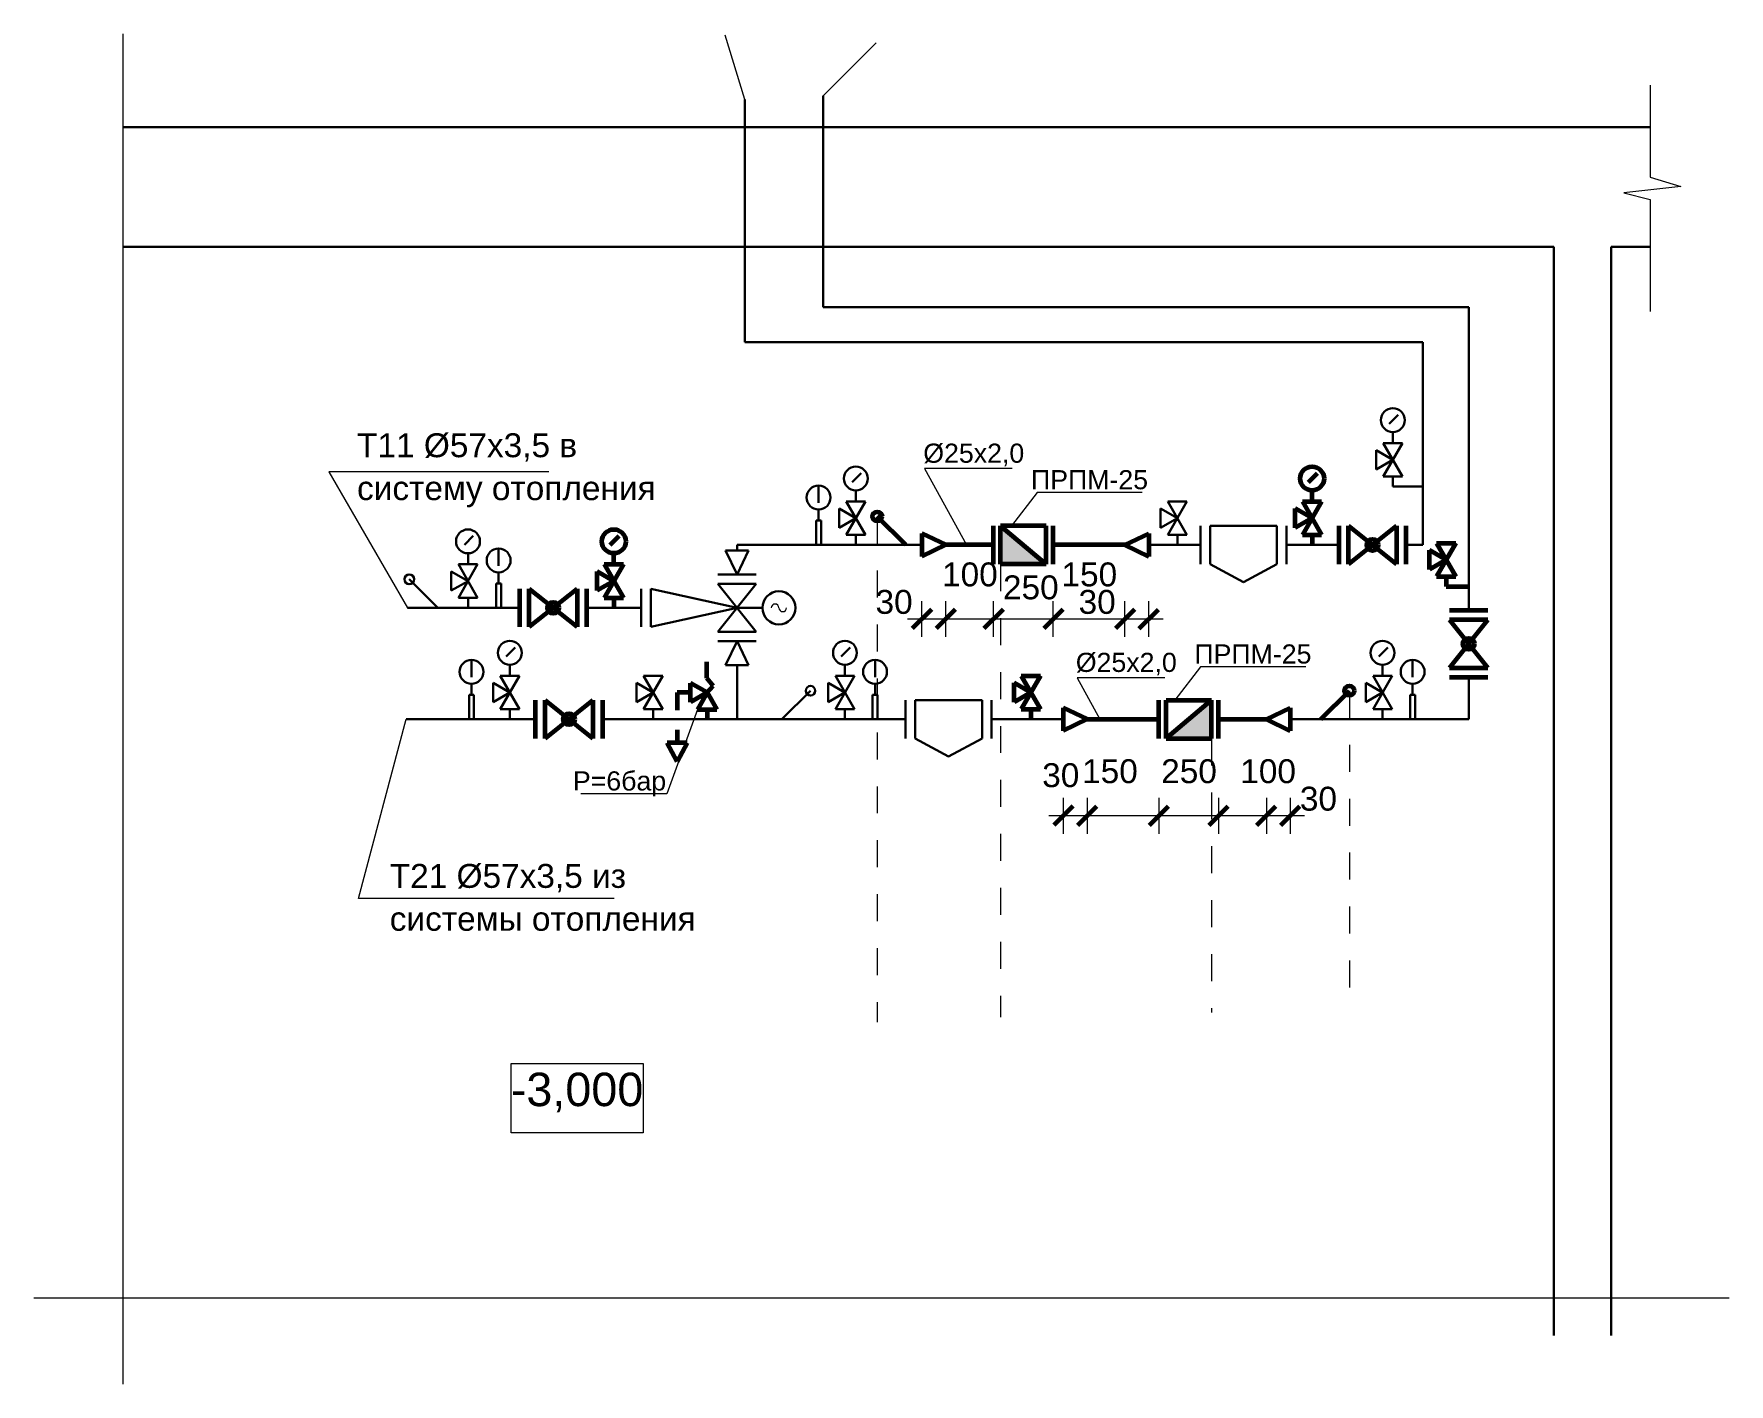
# Model space of a CAD drawing. Header units: millimetres. Extents: x 5807 to 30288, y -40917 to 2953.
# Drawn here: x 20844 to 24390, y -35048 to -32224 of the extents above; entities that cross this region are included whole.
import ezdxf

# ---------------------------------------------------------------- set-up
doc = ezdxf.new("R2010")
doc.units = ezdxf.units.MM
doc.header["$MEASUREMENT"] = 0
doc.linetypes.add('Штриховая', pattern=[112.888889, 56.444445, -56.444445])
for name, color, linetype, lineweight in [('0_Ном._пера__1', 7, 'Continuous', 15), ('0_Ном._пера__21', 7, 'Continuous', 30), ('0_Ном._пера__41', 7, 'Continuous', 60), ('2D - Общий_Ном._пера__1', 7, 'Continuous', 15), ('Аннотация - Текст_Ном._пера__1', 7, 'Continuous', 15), ('Размер - Общий_Ном._пера__1', 7, 'Continuous', 15), ('Размер - Общий_Ном._пера__21', 7, 'Continuous', 30), ('Размер - Общий_Ном._пера__41', 7, 'Continuous', 60)]:
    doc.layers.add(name, color=color, linetype=linetype, lineweight=lineweight)
doc.layers.add('Размер - Общий', color=7, linetype='Continuous')
doc.styles.add('РЎР“Р•РќР•Р\xa0РР\xa0_РЎРўРР›Р¬_1', font='Helvetica.ttc')
doc.linetypes.add('С изломами', pattern='A,0,[2,test_11.Shx,S=3.135805,R=0,X=0,Y=0],-395.111443,0', length=395.111443)
doc.dimstyles.new('СГЕНЕРИР_СТИЛЬ__4', dxfattribs={"dimtxt": 50, "dimasz": 38, "dimexe": 0.18, "dimexo": 1500, "dimgap": 0, "dimtad": 1, "dimtih": 1, "dimtoh": 1, "dimdec": 0, "dimzin": 0, "dimdsep": 46, "dimtxsty": 'РЎР“Р•РќР•Р\xa0РР\xa0_РЎРўРР›Р¬_1', "dimblk": 'ARROWHEAD_6', "dimblk1": 'ARROWHEAD_6', "dimblk2": 'ARROWHEAD_6', "dimcen": 0.09, "dimclrd": 7, "dimclre": 7, "dimclrt": 7, "dimazin": 0, "dimtfac": 1, "dimtdec": 4, "dimtmove": 0, "dimatfit": 3, "dimfxl": 0, "dimtolj": 1, "dimtzin": 0, "dimarcsym": 0})
doc.dimstyles.new('СГЕНЕРИР_СТИЛЬ__5', dxfattribs={"dimtxt": 50, "dimasz": 38, "dimexe": 0.18, "dimexo": 1500, "dimgap": 0, "dimtad": 1, "dimtih": 1, "dimtoh": 1, "dimdec": 0, "dimzin": 0, "dimdsep": 46, "dimtxsty": 'РЎР“Р•РќР•Р\xa0РР\xa0_РЎРўРР›Р¬_1', "dimblk": 'ARROWHEAD_6', "dimblk1": 'ARROWHEAD_6', "dimblk2": 'ARROWHEAD_6', "dimcen": 0.09, "dimclrd": 7, "dimclre": 7, "dimclrt": 7, "dimazin": 0, "dimtfac": 1, "dimtdec": 4, "dimtmove": 2, "dimatfit": 3, "dimfxl": 0, "dimtolj": 1, "dimtzin": 0, "dimarcsym": 0})
doc.dimstyles.new('СГЕНЕРИР_СТИЛЬ__6', dxfattribs={"dimtxt": 50, "dimasz": 38, "dimexe": 0.18, "dimexo": 1500, "dimgap": 0, "dimtad": 1, "dimdec": 0, "dimzin": 0, "dimdsep": 46, "dimtxsty": 'РЎР“Р•РќР•Р\xa0РР\xa0_РЎРўРР›Р¬_1', "dimblk": 'ARROWHEAD_6', "dimblk1": 'ARROWHEAD_6', "dimblk2": 'ARROWHEAD_6', "dimcen": 0.09, "dimclrd": 7, "dimclre": 7, "dimclrt": 7, "dimazin": 0, "dimtfac": 1, "dimtdec": 4, "dimtmove": 2, "dimatfit": 3, "dimfxl": 0, "dimtolj": 1, "dimtzin": 0, "dimarcsym": 0})

# ---------------------------------------------------------------- blocks, each defined once
blk = doc.blocks.new('*D20')
at = {"layer": 'Размер - Общий_Ном._пера__1', "color": 7, "linetype": 'Continuous', "lineweight": 15}
for p, q in [((23422.3, -33822), (23422.3, -33897)), ((23472.3, -33822), (23472.3, -33897)), ((23472.3, -33859.5), (23422.3, -33859.5)), ((23502.3, -33859.5), (23472.3, -33859.5))]:
    blk.add_line(p, q, dxfattribs=at)
at = {"layer": 'Размер - Общий_Ном._пера__41', "color": 7, "linetype": 'Continuous', "lineweight": 60}
for p, q in [((23402.3, -33879.5), (23442.3, -33839.5)), ((23452.3, -33879.5), (23492.3, -33839.5))]:
    blk.add_line(p, q, dxfattribs=at)
at = {"layer": 'Размер - Общий_Ном._пера__21', "color": 7, "lineweight": 30, "insert": (23492.3, -33849.5), "char_height": 50, "attachment_point": 7, "style": 'РЎР“Р•РќР•Р\xa0РР\xa0_РЎРўРР›Р¬_1'}
blk.add_mtext('\\A1;{\\pql;\\fHelvetica|b0|i0|c0|p0;\\W1.000000;30}', dxfattribs=at)
blk = doc.blocks.new('ARROWHEAD_6')
at = {"color": 0, "linetype": 'Continuous', "lineweight": 0}
for p, q in [((0, 0), (-1, 0)), ((-0.5, -0.5), (0.5, 0.5))]:
    blk.add_line(p, q, dxfattribs=at)
blk = doc.blocks.new('*D21')
at = {"layer": 'Размер - Общий_Ном._пера__1', "color": 7, "linetype": 'Continuous', "lineweight": 15}
for p, q in [((23322.3, -33822), (23322.3, -33897)), ((23422.3, -33822), (23422.3, -33897)), ((23422.3, -33859.5), (23322.3, -33859.5))]:
    blk.add_line(p, q, dxfattribs=at)
at = {"layer": 'Размер - Общий_Ном._пера__41', "color": 7, "linetype": 'Continuous', "lineweight": 60}
for p, q in [((23302.3, -33879.5), (23342.3, -33839.5)), ((23402.3, -33879.5), (23442.3, -33839.5))]:
    blk.add_line(p, q, dxfattribs=at)
at = {"layer": 'Размер - Общий_Ном._пера__21', "color": 7, "lineweight": 30, "insert": (23367.6, -33792), "char_height": 50, "attachment_point": 7, "style": 'РЎР“Р•РќР•Р\xa0РР\xa0_РЎРўРР›Р¬_1'}
blk.add_mtext('\\A1;{\\pql;\\fHelvetica|b0|i0|c0|p0;\\W1.000000;100}', dxfattribs=at)
blk = doc.blocks.new('*D22')
at = {"layer": 'Размер - Общий_Ном._пера__1', "color": 7, "linetype": 'Continuous', "lineweight": 15}
for p, q in [((23197.5, -33822), (23197.5, -33897)), ((23322.3, -33822), (23322.3, -33897)), ((23322.3, -33859.5), (23197.5, -33859.5))]:
    blk.add_line(p, q, dxfattribs=at)
at = {"layer": 'Размер - Общий_Ном._пера__41', "color": 7, "linetype": 'Continuous', "lineweight": 60}
for p, q in [((23177.5, -33879.5), (23217.5, -33839.5)), ((23302.3, -33879.5), (23342.3, -33839.5))]:
    blk.add_line(p, q, dxfattribs=at)
at = {"layer": 'Размер - Общий_Ном._пера__21', "color": 7, "lineweight": 30, "insert": (23202.2, -33792), "char_height": 50, "attachment_point": 7, "style": 'РЎР“Р•РќР•Р\xa0РР\xa0_РЎРўРР›Р¬_1'}
blk.add_mtext('\\A1;{\\pql;\\fHelvetica|b0|i0|c0|p0;\\W1.000000;250}', dxfattribs=at)
blk = doc.blocks.new('*D23')
at = {"layer": 'Размер - Общий_Ном._пера__1', "color": 7, "linetype": 'Continuous', "lineweight": 15}
for p, q in [((23047.5, -33822), (23047.5, -33897)), ((23197.5, -33822), (23197.5, -33897)), ((23197.5, -33859.5), (23047.5, -33859.5))]:
    blk.add_line(p, q, dxfattribs=at)
at = {"layer": 'Размер - Общий_Ном._пера__41', "color": 7, "linetype": 'Continuous', "lineweight": 60}
for p, q in [((23027.5, -33879.5), (23067.5, -33839.5)), ((23177.5, -33879.5), (23217.5, -33839.5))]:
    blk.add_line(p, q, dxfattribs=at)
blk = doc.blocks.new('*D24')
at = {"layer": 'Размер - Общий_Ном._пера__1', "color": 7, "linetype": 'Continuous', "lineweight": 15}
for p, q in [((22997.5, -33822), (22997.5, -33897)), ((23047.5, -33822), (23047.5, -33897)), ((22997.5, -33859.5), (22967.5, -33859.5)), ((23047.5, -33859.5), (22997.5, -33859.5))]:
    blk.add_line(p, q, dxfattribs=at)
at = {"layer": 'Размер - Общий_Ном._пера__41', "color": 7, "linetype": 'Continuous', "lineweight": 60}
for p, q in [((23017.5, -33839.5), (22977.5, -33879.5)), ((23027.5, -33879.5), (23067.5, -33839.5))]:
    blk.add_line(p, q, dxfattribs=at)
at = {"layer": 'Размер - Общий_Ном._пера__21', "color": 7, "lineweight": 30, "char_height": 50, "attachment_point": 7, "style": 'РЎР“Р•РќР•Р\xa0РР\xa0_РЎРўРР›Р¬_1'}
for s, insert in [('\\A1;{\\pql;\\fHelvetica|b0|i0|c0|p0;\\W1.000000;30}', (22953.3, -33800.3)), ('\\A1;{\\pql;\\fHelvetica|b0|i0|c0|p0;\\W1.000000;150}', (23036.8, -33792))]:
    blk.add_mtext(s, dxfattribs=dict(at, insert=insert))
blk = doc.blocks.new('*D25')
at = {"layer": 'Размер - Общий_Ном._пера__1', "color": 7, "linetype": 'Continuous', "lineweight": 15}
for p, q in [((22701.5, -33485.4), (22701.5, -33410.4)), ((22751.5, -33485.4), (22751.5, -33410.4)), ((22671.5, -33447.9), (22701.5, -33447.9)), ((22701.5, -33447.9), (22751.5, -33447.9))]:
    blk.add_line(p, q, dxfattribs=at)
at = {"layer": 'Размер - Общий_Ном._пера__41', "color": 7, "linetype": 'Continuous', "lineweight": 60}
for p, q in [((22721.5, -33427.9), (22681.5, -33467.9)), ((22771.5, -33427.9), (22731.5, -33467.9))]:
    blk.add_line(p, q, dxfattribs=at)
at = {"layer": 'Размер - Общий_Ном._пера__21', "color": 7, "lineweight": 30, "char_height": 50, "attachment_point": 7, "style": 'РЎР“Р•РќР•Р\xa0РР\xa0_РЎРўРР›Р¬_1'}
for s, insert in [('\\A1;{\\pql;\\fHelvetica|b0|i0|c0|p0;\\W1.000000;100}', (22743.8, -33380.4)), ('\\A1;{\\pql;\\fHelvetica|b0|i0|c0|p0;\\W1.000000;30}', (22604.6, -33437.9))]:
    blk.add_mtext(s, dxfattribs=dict(at, insert=insert))
blk = doc.blocks.new('*D26')
at = {"layer": 'Размер - Общий_Ном._пера__1', "color": 7, "linetype": 'Continuous', "lineweight": 15}
for p, q in [((22751.5, -33485.4), (22751.5, -33410.4)), ((22851.5, -33485.4), (22851.5, -33410.4)), ((22751.5, -33447.9), (22851.5, -33447.9))]:
    blk.add_line(p, q, dxfattribs=at)
at = {"layer": 'Размер - Общий_Ном._пера__41', "color": 7, "linetype": 'Continuous', "lineweight": 60}
for p, q in [((22771.5, -33427.9), (22731.5, -33467.9)), ((22871.5, -33427.9), (22831.5, -33467.9))]:
    blk.add_line(p, q, dxfattribs=at)
blk = doc.blocks.new('*D27')
at = {"layer": 'Размер - Общий_Ном._пера__1', "color": 7, "linetype": 'Continuous', "lineweight": 15}
for p, q in [((22851.5, -33485.4), (22851.5, -33410.4)), ((22976.4, -33485.4), (22976.4, -33410.4)), ((22851.5, -33447.9), (22976.4, -33447.9))]:
    blk.add_line(p, q, dxfattribs=at)
at = {"layer": 'Размер - Общий_Ном._пера__41', "color": 7, "linetype": 'Continuous', "lineweight": 60}
for p, q in [((22871.5, -33427.9), (22831.5, -33467.9)), ((22996.4, -33427.9), (22956.4, -33467.9))]:
    blk.add_line(p, q, dxfattribs=at)
at = {"layer": 'Размер - Общий_Ном._пера__21', "color": 7, "lineweight": 30, "insert": (22871.2, -33407.5), "char_height": 50, "attachment_point": 7, "style": 'РЎР“Р•РќР•Р\xa0РР\xa0_РЎРўРР›Р¬_1'}
blk.add_mtext('\\A1;{\\pql;\\fHelvetica|b0|i0|c0|p0;\\W1.000000;250}', dxfattribs=at)
blk = doc.blocks.new('*D28')
at = {"layer": 'Размер - Общий_Ном._пера__1', "color": 7, "linetype": 'Continuous', "lineweight": 15}
for p, q in [((22976.4, -33485.4), (22976.4, -33410.4)), ((23126.4, -33485.4), (23126.4, -33410.4)), ((22976.4, -33447.9), (23126.4, -33447.9))]:
    blk.add_line(p, q, dxfattribs=at)
at = {"layer": 'Размер - Общий_Ном._пера__41', "color": 7, "linetype": 'Continuous', "lineweight": 60}
for p, q in [((22996.4, -33427.9), (22956.4, -33467.9)), ((23146.4, -33427.9), (23106.4, -33467.9))]:
    blk.add_line(p, q, dxfattribs=at)
at = {"layer": 'Размер - Общий_Ном._пера__21', "color": 7, "lineweight": 30, "char_height": 50, "attachment_point": 7, "style": 'РЎР“Р•РќР•Р\xa0РР\xa0_РЎРўРР›Р¬_1'}
for s, insert in [('\\A1;{\\pql;\\fHelvetica|b0|i0|c0|p0;\\W1.000000;150}', (22993.6, -33380.4)), ('\\A1;{\\pql;\\fHelvetica|b0|i0|c0|p0;\\W1.000000;30}', (23029.4, -33437.9))]:
    blk.add_mtext(s, dxfattribs=dict(at, insert=insert))
blk = doc.blocks.new('*D29')
at = {"layer": 'Размер - Общий_Ном._пера__1', "color": 7, "linetype": 'Continuous', "lineweight": 15}
for p, q in [((23126.4, -33485.4), (23126.4, -33410.4)), ((23176.4, -33485.4), (23176.4, -33410.4)), ((23126.4, -33447.9), (23176.4, -33447.9)), ((23176.4, -33447.9), (23206.4, -33447.9))]:
    blk.add_line(p, q, dxfattribs=at)
at = {"layer": 'Размер - Общий_Ном._пера__41', "color": 7, "linetype": 'Continuous', "lineweight": 60}
for p, q in [((23146.4, -33427.9), (23106.4, -33467.9)), ((23156.4, -33467.9), (23196.4, -33427.9))]:
    blk.add_line(p, q, dxfattribs=at)

msp = doc.modelspace()

# ---------------------------------------------------------------- hatches: boundary and pattern name
at = {"layer": '2D - Общий_Ном._пера__1', "linetype": 'Continuous', "lineweight": 15}
for points in [[(22961.5, -33333.1), (22866.4, -33253.1), (22866.4, -33333.1)], [(23212.3, -33697.6), (23307.5, -33617.6), (23307.5, -33697.6)]]:
    msp.add_hatch(color=7, dxfattribs=at).paths.add_polyline_path(points)

# ---------------------------------------------------------------- linework, layer by layer
at = {"layer": '0_Ном._пера__1', "color": 7, "linetype": 'С изломами', "lineweight": 15}
for p, q in [((21030.4, -32224.3), (21030.4, -35048.1)), ((20844.1, -34867.4), (24390.2, -34867.4))]:
    msp.add_line(p, q, dxfattribs=at)
at = {"layer": '0_Ном._пера__1', "color": 7, "linetype": 'Continuous', "lineweight": 15}
for p, q in [((22331.1, -32361.5), (22289.8, -32226.9)), ((22495.3, -32353.8), (22606, -32243.1)), ((24225.4, -32331.5), (24225.4, -32524)), ((24289.4, -32543.1), (24169.7, -32556.6)), ((24225.4, -32524), (24289.4, -32543.1)), ((24169.7, -32556.6), (24225.4, -32570.5)), ((24225.4, -32570.5), (24225.4, -32804.8)), ((21921.6, -33140.4), (21461.1, -33140.4)), ((21461.1, -33140.4), (21625.8, -33424.6)), ((22890.7, -33133.2), (22707.4, -33133.2)), ((22707.4, -33133.2), (22795.2, -33293.1)), ((22942.6, -33183.5), (22889, -33253.1)), ((23162.7, -33183.5), (22942.6, -33183.5)), ((23209.8, -33570.7), (23026.5, -33570.7)), ((23026.5, -33570.7), (23074.2, -33657.6)), ((23284.4, -33548), (23230.8, -33617.6)), ((23504.5, -33548), (23284.4, -33548)), ((22232.4, -33637), (22168.3, -33813.7)), ((21523, -34032.7), (21622.9, -33657.6)), ((22168.3, -33813.7), (21988.2, -33813.7)), ((22058.2, -34032.7), (21523, -34032.7))]:
    msp.add_line(p, q, dxfattribs=at)
at = {"layer": '0_Ном._пера__1', "color": 7, "linetype": 'Штриховая', "lineweight": 15}
for p, q in [((22608.2, -33233.5), (22608.2, -34290.9)), ((22866.4, -33333.1), (22866.4, -34280.9)), ((23595.8, -33598), (23595.8, -34260.9)), ((23307.5, -33697.6), (23307.5, -34270.9))]:
    msp.add_line(p, q, dxfattribs=at)
at = {"layer": '0_Ном._пера__1', "color": 7, "linetype": 'Continuous', "lineweight": 15}
for centre, start, end in [((22394.6, -33424.6), 0, 180), ((22410.6, -33424.6), 180, 0)]:
    msp.add_arc(centre, 7.98, start, end, dxfattribs=at)
at = {"layer": '0_Ном._пера__21', "color": 7, "linetype": 'Continuous', "lineweight": 30}
for p, q in [((22331.1, -32361.5), (22331.1, -32869.2)), ((22495.3, -32353.8), (22495.3, -32795.8)), ((21030.4, -32419.5), (24225.4, -32419.5)), ((21030.4, -32669.5), (24023.3, -32669.5)), ((24023.3, -32669.5), (24023.3, -34946.3)), ((24143.3, -32669.5), (24143.3, -34946.3)), ((24143.3, -32669.5), (24225.4, -32669.5)), ((22495.3, -32795.8), (23845.4, -32795.8)), ((23845.4, -33430), (23845.4, -32795.8)), ((22331.1, -32869.2), (23749.6, -32869.2)), ((23749.6, -33293.1), (23749.6, -32869.2)), ((23679, -33039.5), (23697.7, -33020.8)), ((23666.7, -33080), (23706.7, -33150)), ((23706.7, -33080), (23666.7, -33150)), ((23666.7, -33080), (23706.7, -33080)), ((23686.7, -33080), (23686.7, -33057)), ((23686.7, -33115), (23651.7, -33095)), ((23651.7, -33135), (23651.7, -33095)), ((23686.7, -33115), (23651.7, -33135)), ((22555.8, -33161.6), (22574.5, -33142.9)), ((23666.7, -33150), (23706.7, -33150)), ((23686.7, -33150), (23686.7, -33171.1)), ((22485.6, -33169), (22485.6, -33205.3)), ((22563.5, -33202.1), (22563.5, -33179.1)), ((23686.7, -33171.1), (23749.6, -33171.1)), ((22485.6, -33242), (22485.6, -33219)), ((22563.5, -33237.1), (22528.5, -33217.1)), ((22528.5, -33257.1), (22528.5, -33217.1)), ((22543.5, -33202.1), (22583.5, -33272.1)), ((22583.5, -33202.1), (22543.5, -33272.1)), ((22543.5, -33202.1), (22583.5, -33202.1)), ((23236, -33237.1), (23201, -33217.1)), ((23201, -33257.1), (23201, -33217.1)), ((23216, -33202.1), (23256, -33272.1)), ((23256, -33202.1), (23216, -33272.1)), ((23216, -33202.1), (23256, -33202.1)), ((22480.6, -33242), (22480.6, -33293.1)), ((22490.6, -33242), (22480.6, -33242)), ((22490.6, -33293.1), (22490.6, -33242)), ((22563.5, -33237.1), (22528.5, -33257.1)), ((23236, -33237.1), (23201, -33257.1)), ((23284.5, -33333.1), (23284.5, -33253.1)), ((23444.4, -33253.1), (23304.5, -33253.1)), ((23304.5, -33333.1), (23304.5, -33253.1)), ((23444.4, -33253.1), (23444.4, -33333.1)), ((23464.4, -33253.1), (23464.4, -33333.1)), ((21744.6, -33293), (21763.3, -33274.3)), ((22701.5, -33293.1), (22314.9, -33293.1)), ((22314.9, -33304.6), (22314.9, -33293.1)), ((22543.5, -33272.1), (22583.5, -33272.1)), ((22563.5, -33272.1), (22563.5, -33293.1)), ((23284.5, -33293.1), (23176.4, -33293.1)), ((23216, -33272.1), (23256, -33272.1)), ((23236, -33272.1), (23236, -33293.1)), ((23574.2, -33293.1), (23464.4, -33293.1)), ((23749.6, -33293.1), (23714.2, -33293.1)), ((21752.2, -33333.6), (21752.2, -33310.6)), ((21816.3, -33300.4), (21816.3, -33336.8)), ((22290.8, -33304.6), (22338.9, -33304.6)), ((22314.9, -33354.6), (22290.8, -33304.6)), ((22314.9, -33354.6), (22338.9, -33304.6)), ((21689, -33424.6), (21629.4, -33365)), ((21752.2, -33368.6), (21717.2, -33348.6)), ((21717.2, -33388.6), (21717.2, -33348.6)), ((21732.2, -33333.6), (21772.2, -33403.6)), ((21772.2, -33333.6), (21732.2, -33403.6)), ((21732.2, -33333.6), (21772.2, -33333.6)), ((21816.3, -33373.4), (21816.3, -33350.4)), ((22354.9, -33354.6), (22274.9, -33354.6)), ((23374.5, -33370.9), (23304.5, -33333.1)), ((23444.4, -33333.1), (23374.5, -33370.9)), ((21752.2, -33368.6), (21717.2, -33388.6)), ((21732.2, -33403.6), (21772.2, -33403.6)), ((21752.2, -33403.6), (21752.2, -33424.6)), ((21811.3, -33373.4), (21811.3, -33424.6)), ((21821.3, -33373.4), (21811.3, -33373.4)), ((21821.3, -33424.6), (21821.3, -33373.4)), ((22114.3, -33464.6), (22114.3, -33384.6)), ((22134.3, -33464.6), (22134.3, -33384.6)), ((22134.3, -33384.6), (22314.9, -33424.6)), ((22354.9, -33374.6), (22274.9, -33374.6)), ((22274.9, -33474.6), (22354.9, -33374.6)), ((22274.9, -33374.6), (22354.9, -33474.6)), ((21860.3, -33424.6), (21625.8, -33424.6)), ((22114.3, -33424.6), (22000.3, -33424.6)), ((22314.9, -33424.6), (22134.3, -33464.6)), ((22314.9, -33424.6), (22368, -33424.6)), ((22274.9, -33474.6), (22354.9, -33474.6)), ((21832, -33526.1), (21850.7, -33507.4)), ((22274.9, -33494.6), (22354.9, -33494.6)), ((22314.9, -33494.6), (22290.8, -33544.6)), ((22314.9, -33494.6), (22338.9, -33544.6)), ((22533.1, -33526.1), (22551.8, -33507.4)), ((23657.6, -33526.1), (23676.3, -33507.4)), ((21759.6, -33533.4), (21759.6, -33569.8)), ((21839.6, -33566.6), (21839.6, -33543.6)), ((22290.8, -33544.6), (22338.9, -33544.6)), ((22314.9, -33544.6), (22314.9, -33657.6)), ((22540.7, -33566.6), (22540.7, -33543.6)), ((22603.6, -33533.4), (22603.6, -33569.8)), ((23665.3, -33566.6), (23665.3, -33543.6)), ((23728.2, -33533.4), (23728.2, -33569.8)), ((21819.6, -33566.6), (21859.6, -33636.6)), ((21859.6, -33566.6), (21819.6, -33636.6)), ((21819.6, -33566.6), (21859.6, -33566.6)), ((22119.5, -33566.6), (22159.5, -33636.6)), ((22159.5, -33566.6), (22119.5, -33636.6)), ((22119.5, -33566.6), (22159.5, -33566.6)), ((22520.7, -33566.6), (22560.7, -33636.6)), ((22560.7, -33566.6), (22520.7, -33636.6)), ((22520.7, -33566.6), (22560.7, -33566.6)), ((23645.3, -33566.6), (23685.3, -33636.6)), ((23685.3, -33566.6), (23645.3, -33636.6)), ((23645.3, -33566.6), (23685.3, -33566.6)), ((23845.4, -33657.6), (23845.4, -33569.9)), ((21754.6, -33606.4), (21754.6, -33657.6)), ((21764.6, -33606.4), (21754.6, -33606.4)), ((21759.6, -33606.4), (21759.6, -33583.4)), ((21764.6, -33657.6), (21764.6, -33606.4)), ((21839.6, -33601.6), (21804.6, -33581.6)), ((21804.6, -33621.6), (21804.6, -33581.6)), ((21839.6, -33601.6), (21804.6, -33621.6)), ((22139.5, -33601.6), (22104.5, -33581.6)), ((22104.5, -33621.6), (22104.5, -33581.6)), ((22139.5, -33601.6), (22104.5, -33621.6)), ((22409, -33657.6), (22468.7, -33598)), ((22540.7, -33601.6), (22505.7, -33581.6)), ((22505.7, -33621.6), (22505.7, -33581.6)), ((22540.7, -33601.6), (22505.7, -33621.6)), ((22598.6, -33606.4), (22598.6, -33657.6)), ((22608.6, -33606.4), (22598.6, -33606.4)), ((22603.6, -33606.4), (22603.6, -33583.4)), ((22608.6, -33657.6), (22608.6, -33606.4)), ((23665.3, -33601.6), (23630.3, -33581.6)), ((23630.3, -33621.6), (23630.3, -33581.6)), ((23665.3, -33601.6), (23630.3, -33621.6)), ((23723.2, -33606.4), (23723.2, -33657.6)), ((23733.2, -33606.4), (23723.2, -33606.4)), ((23728.2, -33606.4), (23728.2, -33583.4)), ((23733.2, -33657.6), (23733.2, -33606.4)), ((21819.6, -33636.6), (21859.6, -33636.6)), ((21839.6, -33636.6), (21839.6, -33657.6)), ((22119.5, -33636.6), (22159.5, -33636.6)), ((22139.5, -33636.6), (22139.5, -33657.6)), ((22520.7, -33636.6), (22560.7, -33636.6)), ((22540.7, -33636.6), (22540.7, -33657.6)), ((22667.5, -33697.6), (22667.5, -33617.6)), ((22827.5, -33617.6), (22687.5, -33617.6)), ((22687.5, -33697.6), (22687.5, -33617.6)), ((22827.5, -33617.6), (22827.5, -33697.6)), ((22847.5, -33617.6), (22847.5, -33697.6)), ((23645.3, -33636.6), (23685.3, -33636.6)), ((23665.3, -33636.6), (23665.3, -33657.6)), ((21893.5, -33657.6), (21622.9, -33657.6)), ((22667.5, -33657.6), (22033.5, -33657.6)), ((22997.5, -33657.6), (22847.5, -33657.6)), ((23845.4, -33657.6), (23472.3, -33657.6)), ((22757.5, -33735.3), (22687.5, -33697.6)), ((22827.5, -33697.6), (22757.5, -33735.3))]:
    msp.add_line(p, q, dxfattribs=at)
for centre, radius in [((23686.7, -33032), 25), ((22563.5, -33154.1), 25), ((22485.6, -33194), 25), ((21752.2, -33285.6), 25), ((21816.3, -33325.4), 25), ((21629.4, -33365), 10), ((22402.6, -33424.6), 34.6), ((21839.6, -33518.6), 25), ((22540.7, -33518.6), 25), ((23665.3, -33518.6), 25), ((21759.6, -33558.4), 25), ((22603.6, -33558.4), 25), ((23728.2, -33558.4), 25), ((22468.7, -33598), 10)]:
    msp.add_circle(centre, radius, dxfattribs=at)
at = {"layer": '0_Ном._пера__41', "color": 7, "linetype": 'Continuous', "lineweight": 60}
for p, q in [((23510.2, -33161.6), (23528.9, -33142.9)), ((23517.8, -33202.1), (23517.8, -33179.1)), ((23517.8, -33237.1), (23482.8, -33217.1)), ((23482.8, -33257.1), (23482.8, -33217.1)), ((23497.8, -33202.1), (23537.8, -33272.1)), ((23537.8, -33202.1), (23497.8, -33272.1)), ((23497.8, -33202.1), (23537.8, -33202.1)), ((22667.8, -33293.1), (22608.2, -33233.5)), ((22851.5, -33333.1), (22851.5, -33253.1)), ((22961.5, -33333.1), (22866.4, -33253.1)), ((22866.4, -33333.1), (22866.4, -33253.1)), ((22866.4, -33333.1), (22866.4, -33253.1)), ((22961.5, -33253.1), (22866.4, -33253.1)), ((22961.5, -33333.1), (22961.5, -33253.1)), ((22976.4, -33333.1), (22976.4, -33253.1)), ((23517.8, -33237.1), (23482.8, -33257.1)), ((23574.2, -33333.1), (23574.2, -33253.1)), ((23594.2, -33333.1), (23594.2, -33253.1)), ((23594.2, -33333.1), (23694.2, -33253.1)), ((23694.2, -33333.1), (23594.2, -33253.1)), ((23694.2, -33253.1), (23694.2, -33333.1)), ((23714.2, -33253.1), (23714.2, -33333.1)), ((22049.6, -33293), (22068.3, -33274.3)), ((22701.5, -33269.1), (22701.5, -33317.2)), ((22751.5, -33293.1), (22701.5, -33269.1)), ((22751.5, -33293.1), (22701.5, -33317.2)), ((22851.5, -33293.1), (22751.5, -33293.1)), ((23126.4, -33293.1), (22976.4, -33293.1)), ((23126.4, -33293.1), (23176.4, -33269.1)), ((23126.4, -33293.1), (23176.4, -33317.2)), ((23176.4, -33269.1), (23176.4, -33317.2)), ((23497.8, -33272.1), (23537.8, -33272.1)), ((23517.8, -33272.1), (23517.8, -33293.1)), ((23778.3, -33289.2), (23818.3, -33359.2)), ((23818.3, -33289.2), (23778.3, -33359.2)), ((23778.3, -33289.2), (23818.3, -33289.2)), ((22057.3, -33333.6), (22057.3, -33310.6)), ((23798.3, -33324.2), (23763.3, -33304.2)), ((23763.3, -33344.2), (23763.3, -33304.2)), ((23798.3, -33324.2), (23763.3, -33344.2)), ((22057.3, -33368.6), (22022.3, -33348.6)), ((22022.3, -33388.6), (22022.3, -33348.6)), ((22037.3, -33333.6), (22077.3, -33403.6)), ((22077.3, -33333.6), (22037.3, -33403.6)), ((22037.3, -33333.6), (22077.3, -33333.6)), ((22961.5, -33333.1), (22866.4, -33333.1)), ((23778.3, -33359.2), (23818.3, -33359.2)), ((23798.3, -33359.2), (23798.3, -33380.2)), ((21860.3, -33464.6), (21860.3, -33384.6)), ((21880.3, -33464.6), (21880.3, -33384.6)), ((21880.3, -33464.6), (21980.3, -33384.6)), ((21980.3, -33464.6), (21880.3, -33384.6)), ((21980.3, -33384.6), (21980.3, -33464.6)), ((22000.3, -33384.6), (22000.3, -33464.6)), ((22057.3, -33368.6), (22022.3, -33388.6)), ((22037.3, -33403.6), (22077.3, -33403.6)), ((22057.3, -33403.6), (22057.3, -33424.6)), ((23798.3, -33380.2), (23845.4, -33380.2)), ((23885.4, -33430), (23805.4, -33430)), ((23885.4, -33450), (23805.4, -33450)), ((23885.4, -33450), (23805.4, -33549.9)), ((23885.4, -33549.9), (23805.4, -33450)), ((22252, -33571.6), (22252, -33537.9)), ((22265, -33588), (22252, -33571.6)), ((22909.6, -33566.6), (22949.6, -33636.6)), ((22949.6, -33566.6), (22909.6, -33636.6)), ((22909.6, -33566.6), (22949.6, -33566.6)), ((23805.4, -33549.9), (23885.4, -33549.9)), ((23805.4, -33569.9), (23885.4, -33569.9)), ((22217.4, -33602), (22189.7, -33602)), ((22189.7, -33602), (22189.7, -33638.3)), ((22252.4, -33602), (22217.4, -33582)), ((22217.4, -33622), (22217.4, -33582)), ((22252.4, -33602), (22217.4, -33622)), ((22252.4, -33602), (22232.4, -33637)), ((22252.4, -33602), (22265, -33588)), ((22252.4, -33602), (22272.4, -33637)), ((22929.6, -33601.6), (22894.6, -33581.6)), ((22894.6, -33621.6), (22894.6, -33581.6)), ((22929.6, -33601.6), (22894.6, -33621.6)), ((23536.2, -33657.6), (23595.8, -33598)), ((21893.5, -33697.6), (21893.5, -33617.6)), ((21913.5, -33697.6), (21913.5, -33617.6)), ((21913.5, -33697.6), (22013.5, -33617.6)), ((22013.5, -33697.6), (21913.5, -33617.6)), ((22013.5, -33617.6), (22013.5, -33697.6)), ((22033.5, -33617.6), (22033.5, -33697.6)), ((22232.4, -33637), (22272.4, -33637)), ((22252.4, -33637), (22252.4, -33657.6)), ((22909.6, -33636.6), (22949.6, -33636.6)), ((22929.6, -33636.6), (22929.6, -33657.6)), ((22997.5, -33633.6), (22997.5, -33681.6)), ((23047.5, -33657.6), (22997.5, -33633.6)), ((23197.5, -33697.6), (23197.5, -33617.6)), ((23212.3, -33697.6), (23307.5, -33617.6)), ((23212.3, -33617.6), (23307.5, -33617.6)), ((23212.3, -33697.6), (23212.3, -33617.6)), ((23307.5, -33697.6), (23307.5, -33617.6)), ((23307.5, -33697.6), (23307.5, -33617.6)), ((23322.3, -33697.6), (23322.3, -33617.6)), ((23422.3, -33657.6), (23472.3, -33633.6)), ((23472.3, -33633.6), (23472.3, -33681.6)), ((22189.7, -33679.9), (22189.7, -33706.9)), ((23047.5, -33657.6), (22997.5, -33681.6)), ((23047.5, -33657.6), (23197.5, -33657.6)), ((23322.3, -33657.6), (23422.3, -33657.6)), ((23422.3, -33657.6), (23472.3, -33681.6)), ((22189.7, -33745.7), (22168.9, -33706.9)), ((22210.5, -33706.9), (22168.9, -33706.9)), ((22210.5, -33706.9), (22189.7, -33745.7)), ((23212.3, -33697.6), (23307.5, -33697.6))]:
    msp.add_line(p, q, dxfattribs=at)
for centre, radius in [((23517.8, -33154.1), 25), ((22608.2, -33233.5), 10), ((22057.3, -33285.6), 25), ((23644.2, -33293.1), 12), ((21930.3, -33424.6), 12), ((23845.4, -33500), 12), ((23595.8, -33598), 10), ((21963.5, -33657.6), 12)]:
    msp.add_circle(centre, radius, dxfattribs=at)
at = {"layer": '2D - Общий_Ном._пера__1', "color": 7, "linetype": 'Continuous', "lineweight": 15, "flags": 128}
for points in [[(22961.5, -33333.1), (22866.4, -33253.1), (22866.4, -33333.1)], [(23212.3, -33697.6), (23307.5, -33617.6), (23307.5, -33697.6)]]:
    msp.add_lwpolyline(points, close=True, dxfattribs=at)
at = {"layer": 'Аннотация - Текст_Ном._пера__1', "color": 7, "linetype": 'Continuous', "lineweight": 15, "flags": 128}
msp.add_lwpolyline([(21842.3, -34377.6), (22118.3, -34377.6), (22118.3, -34522.6), (21842.3, -34522.6)], close=True, dxfattribs=at)

# ---------------------------------------------------------------- texts
at = {"layer": 'Аннотация - Текст_Ном._пера__1', "color": 7, "linetype": 'Continuous', "lineweight": 15, "char_height": 50, "width": 664.265, "attachment_point": 4, "style": 'РЎР“Р•РќР•Р\xa0РР\xa0_РЎРўРР›Р¬_1'}
for s, insert, line_spacing_factor in [('\\A1;{\\pql;\\fHelvetica|b0|i0|c0|p0;\\W1.000000;Т1\\fHelvetica|b0|i0|c0|p0;\\W1.000000;1\\fHelvetica|b0|i0|c0|p0;\\W1.000000; Ø57х3,5 в систему отопления}', (21520.1, -33137), 1.076454), ('\\A1;{\\pql;\\fHelvetica|b0|i0|c0|p0;\\W1.000000;Т2\\fHelvetica|b0|i0|c0|p0;\\W1.000000;1\\fHelvetica|b0|i0|c0|p0;\\W1.000000; Ø57х3,5 из системы отопления}', (21588.5, -34030.5), 1.076774)]:
    msp.add_mtext(s, dxfattribs=dict(at, insert=insert, line_spacing_factor=line_spacing_factor))
at = {"layer": 'Аннотация - Текст_Ном._пера__1', "color": 7, "linetype": 'Continuous', "lineweight": 15, "style": 'РЎР“Р•РќР•Р\xa0РР\xa0_РЎРўРР›Р¬_1'}
for s, insert, char_height, attachment_point in [('\\A1;{\\pql;\\fHelvetica|b0|i0|c0|p0;\\W1.000000;Ø\\fHelvetica|b0|i0|c0|p0;\\W1.000000;25\\fHelvetica|b0|i0|c0|p0;\\W1.000000;х2,0}', (22704.5, -33104.9), 40, 4), ('\\A1;{\\pqc;\\fHelvetica|b0|i0|c0|p0;\\W1.000000;ПРПМ-25}', (23052.3, -33156.9), 40, 5), ('\\A1;{\\pqc;\\fHelvetica|b0|i0|c0|p0;\\W1.000000;ПРПМ-25}', (23394.1, -33521.4), 40, 5), ('\\A1;{\\pql;\\fHelvetica|b0|i0|c0|p0;\\W1.000000;Ø\\fHelvetica|b0|i0|c0|p0;\\W1.000000;25\\fHelvetica|b0|i0|c0|p0;\\W1.000000;х2,0}', (23023.6, -33542.4), 40, 4), ('\\A1;{\\pqr;\\fHelvetica|b0|i0|c0|p0;\\W1.000000;Р=6бар}', (22166.7, -33792.6), 40, 6), ('\\A1;{\\pqc;\\fHelvetica|b0|i0|c0|p0;\\W1.000000;-3\\fHelvetica|b0|i0|c0|p0;\\W1.000000;,000}', (21980.3, -34438.3), 70, 5)]:
    msp.add_mtext(s, dxfattribs=dict(at, insert=insert, char_height=char_height, attachment_point=attachment_point))

# ---------------------------------------------------------------- dimensions: what is measured, and where the dimension line sits
at = {"layer": 'Размер - Общий', "color": 7, "linetype": 'Continuous', "lineweight": 15}
for base, p1, p2, text, dimstyle, picture, middle in [((22751.5, -33447.9), (22701.5, -33293.1), (22751.5, -33293.1), '30', 'СГЕНЕРИР_СТИЛЬ__4', '*D25', (22643.8, -33412.9)), ((22976.4, -33447.9), (22851.5, -33293.1), (22976.4, -33293.1), '250', 'СГЕНЕРИР_СТИЛЬ__5', '*D27', (22930, -33382.5)), ((23176.4, -33447.9), (23126.4, -33293.1), (23176.4, -33293.1), '30', 'СГЕНЕРИР_СТИЛЬ__4', '*D29', (23068.7, -33412.9))]:
    dim = msp.add_linear_dim(base=base, p1=p1, p2=p2, text=text, dimstyle=dimstyle, dxfattribs=at)
    dim.commit()
    dim.dimension.update_dxf_attribs({"geometry": picture, "text_midpoint": middle, "dimtype": 160})
for base, p1, p2, picture, middle in [((22851.5, -33447.9), (22751.5, -33293.1), (22851.5, -33293.1), '*D26', (22802.7, -33355.4)), ((23126.4, -33447.9), (22976.4, -33293.1), (23126.4, -33293.1), '*D28', (23052.5, -33355.4))]:
    dim = msp.add_linear_dim(base=base, p1=p1, p2=p2, dimstyle='СГЕНЕРИР_СТИЛЬ__4', dxfattribs=at)
    dim.commit()
    dim.dimension.update_dxf_attribs({"geometry": picture, "text_midpoint": middle, "dimtype": 160})
for base, p1, p2, text, picture, middle in [((23422.3, -33859.5), (23472.3, -33645.6), (23422.3, -33657.6), '30', '*D20', (23531.6, -33824.5)), ((23197.5, -33859.5), (23322.3, -33657.6), (23197.5, -33657.6), '250', '*D22', (23261, -33767))]:
    dim = msp.add_linear_dim(base=base, p1=p1, p2=p2, angle=180, text=text, dimstyle='СГЕНЕРИР_СТИЛЬ__4', dxfattribs=at)
    dim.commit()
    dim.dimension.update_dxf_attribs({"geometry": picture, "text_midpoint": middle, "dimtype": 160})
dim = msp.add_linear_dim(base=(22997.5, -33859.5), p1=(23047.5, -33657.6), p2=(22997.5, -33657.6), angle=180, text='30', dimstyle='СГЕНЕРИР_СТИЛЬ__6', dxfattribs=at)
dim.commit()
dim.dimension.update_dxf_attribs({"geometry": '*D24', "text_midpoint": (22992.6, -33775.3), "dimtype": 160, "text_rotation": 360})
for base, p1, p2, picture, middle in [((23047.5, -33859.5), (23197.5, -33657.6), (23047.5, -33657.6), '*D23', (23095.6, -33767)), ((23322.3, -33859.5), (23422.3, -33657.6), (23322.3, -33657.6), '*D21', (23426.5, -33767))]:
    dim = msp.add_linear_dim(base=base, p1=p1, p2=p2, angle=180, dimstyle='СГЕНЕРИР_СТИЛЬ__4', dxfattribs=at)
    dim.commit()
    dim.dimension.update_dxf_attribs({"geometry": picture, "text_midpoint": middle, "dimtype": 160})

doc.saveas('drawing.dxf')
